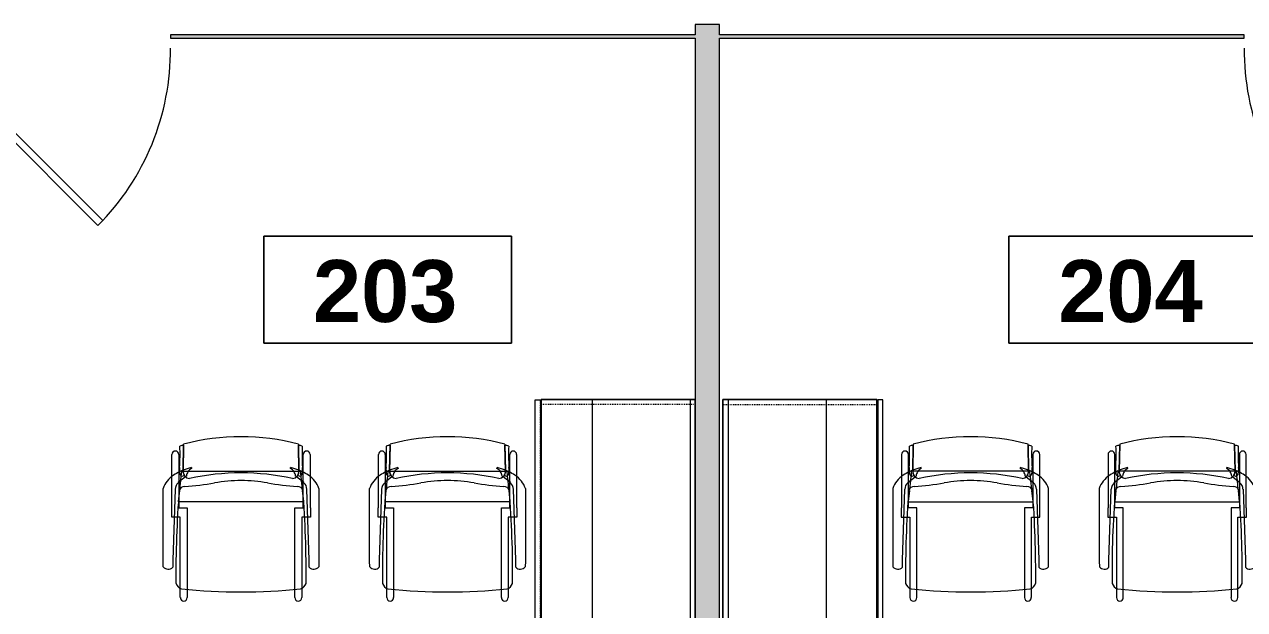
# Model space of a CAD drawing. Header units: inches. Extents: x 1180 to 3050, y -149 to 1363.
# Drawn here: x 1954.2 to 2131.5, y -33.2 to 51.7 of the extents above; entities that cross this region are included whole.
import ezdxf

# ---------------------------------------------------------------- set-up
doc = ezdxf.new("R2010")
doc.units = ezdxf.units.IN
doc.header["$MEASUREMENT"] = 0
doc.linetypes.add('Dash', pattern=[0.25, 0.125, -0.125])
for name, color, linetype, lineweight in [('A-AREA-IDEN', 2, 'Continuous', 9), ('A-DOOR', 31, 'Continuous', 13), ('A-WALL-PATT', 111, 'Continuous', 13), ('I-FURN', 30, 'Continuous', 9), ('I-FURN-PNLS', 30, 'Dash', 9), ('I-WALL', 2, 'Continuous', 13)]:
    doc.layers.add(name, color=color, linetype=linetype, lineweight=lineweight)
doc.styles.add('Swis721 Lt BT_B_1', font='', dxfattribs={"height": 9})
doc.styles.get('Swis721 Lt BT_B_1').set_extended_font_data('Swis721 Lt BT', bold=True)

# ---------------------------------------------------------------- blocks, each defined once
blk = doc.blocks.new('Door - Glass Single - Patch - Short Handle-6515139-FIRST FLOOR POWER _ SIGNAL')
at = {"layer": 'A-DOOR', "color": 8, "lineweight": 20}
for p, q in [((-8.16, -26.75), (17.29, -1.29)), ((17.29, -1.29), (18, -2)), ((18, -2), (-7.46, -27.46)), ((-7.46, -27.46), (-8.16, -26.75))]:
    blk.add_line(p, q, dxfattribs=at)
at = {"layer": 'A-DOOR', "lineweight": 9}
blk.add_arc((18, -2), 36, 179.5, 225, dxfattribs=at)
blk = doc.blocks.new('Door - Glass Single - Patch - Short Handle-6523773-FIRST FLOOR POWER _ SIGNAL')
at = {"layer": 'A-DOOR', "color": 8, "lineweight": 20}
for p, q in [((-7.46, 27.46), (-8.16, 26.75)), ((-8.16, 26.75), (17.29, 1.29)), ((18, 2), (-7.46, 27.46)), ((17.29, 1.29), (18, 2))]:
    blk.add_line(p, q, dxfattribs=at)
at = {"layer": 'A-DOOR', "lineweight": 9}
blk.add_arc((18, 2), 36, 135, 180.5, dxfattribs=at)
blk = doc.blocks.new('F - EXECUTIVE DESK 2 - F - EXECUTIVE DESK 2-V17-FIRST FLOOR POWER _ SIGNAL')
at = {"layer": 'I-FURN-PNLS', "linetype": 'Continuous'}
for p, q in [((0, 36), (15, 36)), ((0, 0), (0, 36)), ((0, 36), (0, 0)), ((15, 36), (0, 36)), ((0, 36), (15, 36)), ((0, 0), (0, 36)), ((0.75, 36), (0.75, 0)), ((15, 36), (22.38, 36)), ((22.38, 36), (15, 36)), ((15, 36), (15, 0)), ((22.38, 36), (22.38, 0)), ((22.38, 0), (22.38, 36)), ((22.5, 35.94), (22.5, 0.06)), ((23.25, 35.94), (22.5, 35.94)), ((23.25, 0.06), (23.25, 35.94))]:
    blk.add_line(p, q, dxfattribs=at)
at = {"layer": 'I-FURN-PNLS'}
for p, q in [((0, 0), (0, 36)), ((22.38, 0), (22.38, 36)), ((22.5, 0.06), (22.5, 35.94)), ((0, 35.25), (15, 35.25)), ((15, 35.25), (22.38, 35.25))]:
    blk.add_line(p, q, dxfattribs=at)
blk = doc.blocks.new('F-Haworth_Chair_X99-Seminar - X99 Seminar Chair with Glides-V18-FIRST FLOOR POWER _ SIGNAL')
at = {"layer": 'I-FURN'}
for p, q in [((-8.34, 11.52), (-8.42, 7.57)), ((-8.42, 7.57), (-8.34, 11.37)), ((8.42, 7.57), (8.34, 11.52)), ((8.34, 11.37), (8.42, 7.57)), ((-10.04, 10.02), (-10.04, 6.81)), ((-9.04, 7.4), (-9.04, 10.02)), ((9.04, 10.02), (9.04, 7.4)), ((10.04, 6.81), (10.04, 10.02)), ((-9.04, 5.99), (-9.04, 7.4)), ((-8.62, 7.42), (-8.66, 7.04)), ((-8.6, 7.6), (-8.62, 7.43)), ((-8.49, 7.6), (-8.56, 7.6)), ((-7.65, 7.6), (-8.4, 7.6)), ((7.65, 7.6), (-7.65, 7.6)), ((-7.18, 7.99), (-7.21, 8.13)), ((7.21, 8.13), (7.18, 7.99)), ((8.09, 7.6), (7.65, 7.6)), ((8.4, 7.6), (8.12, 7.6)), ((8.56, 7.6), (8.49, 7.6)), ((8.62, 7.43), (8.6, 7.6)), ((8.66, 7.04), (8.62, 7.42)), ((9.04, 7.4), (9.04, 5.99)), ((-10.04, 6.81), (-10.04, 5)), ((-9.13, 5.92), (-8.07, 6.77)), ((-9.04, 3.62), (-9.04, 5.99)), ((-8.75, 6.22), (-8.88, 4.99)), ((-8.68, 6.87), (-8.75, 6.22)), ((-8.66, 7.03), (-8.68, 6.87)), ((-8.61, 6.81), (-8.23, 6.95)), ((-8.03, 6.81), (-7.98, 6.85)), ((7.95, 6.87), (8.03, 6.81)), ((8.07, 6.77), (9.13, 5.92)), ((8.23, 6.95), (8.61, 6.81)), ((8.68, 6.87), (8.66, 7.03)), ((8.75, 6.22), (8.68, 6.87)), ((8.88, 4.99), (8.75, 6.22)), ((9.04, 5.99), (9.04, 3.62)), ((10.04, 5), (10.04, 6.81)), ((-11.32, 5.06), (-11.32, -5.48)), ((-10.04, 4.99), (-10.04, 2.27)), ((-9.92, -5.36), (-9.57, 4.97)), ((-8.9, 4.8), (-9.07, 3.2)), ((-9.04, 3.43), (-9.04, 3.62)), ((-8.88, 4.99), (-8.89, 4.91)), ((8.89, 4.91), (8.88, 4.99)), ((9.07, 3.2), (8.9, 4.8)), ((9.04, 3.62), (9.04, 3.43)), ((9.57, 4.97), (9.92, -5.36)), ((10.04, 2.27), (10.04, 4.99)), ((11.32, -5.48), (11.32, 5.06)), ((-10.04, 2.27), (-10.07, 2.27)), ((-10.07, 2.27), (-10.07, 0.89)), ((-9.07, 3.2), (-9.07, 3.12)), ((-9.07, 3.12), (9.07, 3.12)), ((-9.04, 3.12), (-9.04, 3.43)), ((-9.04, 2.27), (-9.04, 3.12)), ((-7.83, 2.27), (-9.04, 2.27)), ((-7.83, -9.57), (-7.83, 2.27)), ((9.04, 2.27), (7.83, 2.27)), ((7.83, 2.27), (7.83, -9.57)), ((9.04, 3.43), (9.04, 3.12)), ((9.04, 3.12), (9.04, 2.27)), ((9.07, 3.12), (9.07, 3.2)), ((10.07, 2.27), (10.04, 2.27)), ((10.07, 0.89), (10.07, 2.27)), ((-10.07, 0.89), (-9.71, 0.89)), ((-9.71, 0.89), (-9.2, 0.89)), ((-9.2, 0.89), (-8.82, 0.89)), ((-8.82, 0.89), (-8.82, -9.44)), ((8.82, 0.89), (9.2, 0.89)), ((8.82, -9.44), (8.82, 0.89)), ((9.2, 0.89), (9.71, 0.89)), ((9.71, 0.89), (10.07, 0.89)), ((-11.32, -5.48), (-11.3, -6.32)), ((-9.92, -6.36), (-9.92, -5.36)), ((9.92, -5.36), (9.92, -6.36)), ((11.3, -6.32), (11.32, -5.48)), ((-8.82, -9.44), (-8.82, -10.78)), ((-7.83, -10.78), (-7.83, -9.57)), ((7.83, -9.57), (7.83, -10.78)), ((8.82, -10.78), (8.82, -9.44))]:
    blk.add_line(p, q, dxfattribs=at)
for centre, radius, start, end in [((0, -20.29), 32.89, 75.3075, 104.696), ((-36.06, 10.03), 27.2, 355.9857, 2.5118), ((0, -20.73), 33.17, 104.5766, 105.5522), ((0, -20.73), 33.17, 74.4478, 75.4234), ((36.06, 10.03), 27.2, 177.4882, 184.0143), ((-9.54, 10.02), 0.498, 360, 180), ((9.54, 10.02), 0.498, 360, 180), ((-4.71, -1.15), 9.61, 116.0036, 121.9522), ((-5.2, 7.86), 3.74, 175.9857, 189.9064), ((-4.71, -1.15), 9.61, 113.5094, 116.0036), ((-8.28, 7.33), 0.613, 189.9064, 237.4573), ((-4.71, -1.15), 9.61, 112.927, 113.3607), ((-4.71, -1.15), 9.61, 105.0666, 112.7369), ((-7.37, 7.55), 1.05, 178.8214, 214.7998), ((-7.37, 7.55), 1.05, 178.8214, 264.0446), ((-6.55, 6.76), 1.38, 160.4467, 174.9122), ((-6.55, 6.76), 1.38, 147.5752, 160.4467), ((-6.55, 6.76), 1.38, 131.5158, 145.9813), ((0, -26.49), 33.83, 77.2285, 102.7715), ((-6.55, 6.76), 1.38, 117.0503, 131.5158), ((6.55, 6.76), 1.38, 48.4842, 62.9497), ((4.71, -1.15), 9.61, 67.2631, 74.9334), ((6.55, 6.76), 1.38, 34.0187, 48.4842), ((7.37, 7.55), 1.05, 275.9554, 1.1786), ((6.55, 6.76), 1.38, 19.5533, 32.4248), ((6.55, 6.76), 1.38, 5.0878, 19.5533), ((7.37, 7.55), 1.05, 325.2002, 1.1786), ((4.71, -1.15), 9.61, 66.6393, 67.073), ((4.71, -1.15), 9.61, 63.9964, 66.4906), ((8.28, 7.33), 0.613, 302.5427, 350.0936), ((5.2, 7.86), 3.74, 350.0936, 4.0143), ((4.71, -1.15), 9.61, 58.0478, 63.9964), ((-7.87, 3.92), 3.63, 121.9522, 161.8211), ((-8.18, 4.9), 1.39, 132.8922, 177.1987), ((-8.24, 4.59), 0.763, 84.2338, 165.7662), ((-11.32, 48.08), 42.84, 274.2301, 280.0233), ((0, -15.97), 22.19, 79.9767, 100.0233), ((11.32, 48.08), 42.84, 259.9767, 265.7699), ((8.24, 4.59), 0.763, 14.2338, 95.7662), ((8.18, 4.9), 1.39, 2.8013, 47.1078), ((7.87, 3.92), 3.63, 18.1789, 58.0478), ((144.06, -7.32), 153.52, 175.4787, 180.5251), ((-144.06, -7.32), 153.52, 359.4749, 4.5213), ((-10.58, -5.68), 0.956, 221.8901, 314.1099), ((10.58, -5.68), 0.956, 225.8901, 318.1099), ((-8.21, -8.28), 1.31, 200.0433, 249.9567), ((8.21, -8.28), 1.31, 290.0433, 339.9567), ((0, 75.01), 84.96, 264.1475, 275.8525), ((-8.32, -10.78), 0.495, 180, 360), ((8.32, -10.78), 0.495, 180, 360)]:
    blk.add_arc(centre, radius, start, end, dxfattribs=at)
blk = doc.blocks.new('F-Haworth_Chair_X99-Seminar - X99 Seminar Chair with Glides-V19-FIRST FLOOR POWER _ SIGNAL')
at = {"layer": 'I-FURN'}
for p, q in [((-8.34, 11.52), (-8.42, 7.57)), ((-8.42, 7.57), (-8.34, 11.37)), ((8.42, 7.57), (8.34, 11.52)), ((8.34, 11.37), (8.42, 7.57)), ((-10.04, 10.02), (-10.04, 6.81)), ((-9.04, 7.4), (-9.04, 10.02)), ((9.04, 10.02), (9.04, 7.4)), ((10.04, 6.81), (10.04, 10.02)), ((-9.04, 5.99), (-9.04, 7.4)), ((-8.62, 7.42), (-8.66, 7.04)), ((-8.6, 7.6), (-8.62, 7.43)), ((-8.49, 7.6), (-8.56, 7.6)), ((-7.65, 7.6), (-8.4, 7.6)), ((7.65, 7.6), (-7.65, 7.6)), ((-7.18, 7.99), (-7.21, 8.13)), ((7.21, 8.13), (7.18, 7.99)), ((8.4, 7.6), (7.65, 7.6)), ((8.56, 7.6), (8.49, 7.6)), ((8.62, 7.43), (8.6, 7.6)), ((8.66, 7.04), (8.62, 7.42)), ((9.04, 7.4), (9.04, 5.99)), ((-10.04, 6.81), (-10.04, 5)), ((-9.13, 5.92), (-8.07, 6.77)), ((-9.04, 3.62), (-9.04, 5.99)), ((-8.75, 6.22), (-8.88, 4.99)), ((-8.68, 6.87), (-8.75, 6.22)), ((-8.66, 7.03), (-8.68, 6.87)), ((-8.61, 6.81), (-8.23, 6.95)), ((-8.03, 6.81), (-7.95, 6.87)), ((7.95, 6.87), (8.03, 6.81)), ((8.07, 6.77), (9.13, 5.92)), ((8.23, 6.95), (8.61, 6.81)), ((8.68, 6.87), (8.66, 7.03)), ((8.75, 6.22), (8.68, 6.87)), ((8.88, 4.99), (8.75, 6.22)), ((9.04, 5.99), (9.04, 3.62)), ((10.04, 5), (10.04, 6.81)), ((-11.32, 5.06), (-11.32, -5.48)), ((-10.04, 4.99), (-10.04, 2.27)), ((-9.92, -5.36), (-9.57, 4.97)), ((-8.9, 4.8), (-9.07, 3.2)), ((-9.04, 3.43), (-9.04, 3.62)), ((-8.88, 4.99), (-8.89, 4.91)), ((8.89, 4.91), (8.88, 4.99)), ((9.07, 3.2), (8.9, 4.8)), ((9.04, 3.62), (9.04, 3.43)), ((9.57, 4.97), (9.92, -5.36)), ((10.04, 2.27), (10.04, 4.99)), ((11.32, -5.48), (11.32, 5.06)), ((-10.04, 2.27), (-10.07, 2.27)), ((-10.07, 2.27), (-10.07, 0.89)), ((-9.07, 3.2), (-9.07, 3.12)), ((-9.07, 3.12), (9.07, 3.12)), ((-9.04, 3.12), (-9.04, 3.43)), ((-9.04, 2.27), (-9.04, 3.12)), ((-7.83, 2.27), (-9.04, 2.27)), ((-7.83, -9.57), (-7.83, 2.27)), ((9.04, 2.27), (7.83, 2.27)), ((7.83, 2.27), (7.83, -9.57)), ((9.04, 3.43), (9.04, 3.12)), ((9.04, 3.12), (9.04, 2.27)), ((9.07, 3.12), (9.07, 3.2)), ((10.07, 2.27), (10.04, 2.27)), ((10.07, 0.89), (10.07, 2.27)), ((-10.07, 0.89), (-9.71, 0.89)), ((-9.71, 0.89), (-9.2, 0.89)), ((-9.2, 0.89), (-8.82, 0.89)), ((-8.82, 0.89), (-8.82, -9.44)), ((8.82, 0.89), (9.2, 0.89)), ((8.82, -9.44), (8.82, 0.89)), ((9.2, 0.89), (9.71, 0.89)), ((9.71, 0.89), (10.07, 0.89)), ((-11.32, -5.48), (-11.3, -6.32)), ((-9.92, -6.36), (-9.92, -5.36)), ((9.92, -5.36), (9.92, -6.36)), ((11.3, -6.32), (11.32, -5.48)), ((-8.82, -9.44), (-8.82, -10.78)), ((-7.83, -10.78), (-7.83, -9.57)), ((7.83, -9.57), (7.83, -10.78)), ((8.82, -10.78), (8.82, -9.44))]:
    blk.add_line(p, q, dxfattribs=at)
for centre, radius, start, end in [((0, -20.29), 32.89, 75.3075, 104.696), ((-36.06, 10.03), 27.2, 355.9857, 2.5118), ((0, -20.73), 33.17, 104.5766, 105.5522), ((0, -20.73), 33.17, 74.4478, 75.4234), ((36.06, 10.03), 27.2, 177.4882, 184.0143), ((-9.54, 10.02), 0.498, 360, 180), ((9.54, 10.02), 0.498, 360, 180), ((-4.71, -1.15), 9.61, 116.0036, 121.9522), ((-5.2, 7.86), 3.74, 175.9857, 189.9064), ((-4.71, -1.15), 9.61, 113.5094, 116.0036), ((-8.28, 7.33), 0.613, 189.9064, 237.4573), ((-4.71, -1.15), 9.61, 112.927, 113.3607), ((-4.71, -1.15), 9.61, 105.0666, 112.7369), ((-7.37, 7.55), 1.05, 178.8214, 214.7998), ((-7.37, 7.55), 1.05, 178.8214, 264.0446), ((-6.55, 6.76), 1.38, 160.4467, 174.9122), ((-6.55, 6.76), 1.38, 147.5752, 160.4467), ((-6.55, 6.76), 1.38, 131.5158, 145.9813), ((0, -26.49), 33.83, 77.2285, 102.7715), ((-6.55, 6.76), 1.38, 117.0503, 131.5158), ((6.55, 6.76), 1.38, 34.0187, 62.9497), ((4.71, -1.15), 9.61, 67.2631, 74.9334), ((7.37, 7.55), 1.05, 275.9554, 1.1786), ((6.55, 6.76), 1.38, 5.0878, 32.4248), ((7.37, 7.55), 1.05, 325.2002, 1.1786), ((4.71, -1.15), 9.61, 66.6393, 67.073), ((4.71, -1.15), 9.61, 63.9964, 66.4906), ((8.28, 7.33), 0.613, 302.5427, 350.0936), ((5.2, 7.86), 3.74, 350.0936, 4.0143), ((4.71, -1.15), 9.61, 58.0478, 63.9964), ((-7.87, 3.92), 3.63, 121.9522, 161.8211), ((-8.18, 4.9), 1.39, 132.8922, 177.1987), ((-8.24, 4.59), 0.763, 84.2338, 165.7662), ((-11.32, 48.08), 42.84, 274.2301, 280.0233), ((0, -15.97), 22.19, 79.9767, 100.0233), ((11.32, 48.08), 42.84, 259.9767, 265.7699), ((8.24, 4.59), 0.763, 14.2338, 95.7662), ((8.18, 4.9), 1.39, 2.8013, 47.1078), ((7.87, 3.92), 3.63, 18.1789, 58.0478), ((144.06, -7.32), 153.52, 175.4787, 180.5251), ((-144.06, -7.32), 153.52, 359.4749, 4.5213), ((-10.58, -5.68), 0.956, 221.8901, 314.1099), ((10.58, -5.68), 0.956, 225.8901, 318.1099), ((-8.21, -8.28), 1.31, 200.0433, 249.9567), ((8.21, -8.28), 1.31, 290.0433, 339.9567), ((0, 75.01), 84.96, 264.1475, 275.8525), ((-8.32, -10.78), 0.495, 180, 360), ((8.32, -10.78), 0.495, 180, 360)]:
    blk.add_arc(centre, radius, start, end, dxfattribs=at)
blk = doc.blocks.new('F - EXECUTIVE DESK 2 - F - EXECUTIVE DESK 2-V20-FIRST FLOOR POWER _ SIGNAL')
at = {"layer": 'I-FURN-PNLS'}
for p, q in [((22.38, 0), (22.38, -36)), ((0, 0), (0, -36)), ((22.5, -0.06), (22.5, -35.94)), ((0, -35.25), (15, -35.25)), ((15, -35.25), (22.38, -35.25))]:
    blk.add_line(p, q, dxfattribs=at)
at = {"layer": 'I-FURN-PNLS', "linetype": 'Continuous'}
for p, q in [((0, 0), (0, -18.53)), ((0, -18.53), (0, 0)), ((0, 0), (0, -36)), ((0.75, -36), (0.75, 0)), ((15, -36), (15, 0)), ((22.38, -36), (22.38, 0)), ((22.38, 0), (22.38, -36)), ((22.5, -35.94), (22.5, -0.06)), ((23.25, -0.06), (23.25, -35.94)), ((0, -36), (15, -36)), ((15, -36), (0, -36)), ((0, -36), (15, -36)), ((15, -36), (22.38, -36)), ((22.38, -36), (15, -36)), ((23.25, -35.94), (22.5, -35.94))]:
    blk.add_line(p, q, dxfattribs=at)
blk = doc.blocks.new('F-Haworth_Chair_X99-Seminar - X99 Seminar Chair with Glides-V21-FIRST FLOOR POWER _ SIGNAL')
at = {"layer": 'I-FURN'}
for p, q in [((-8.82, 9.44), (-8.82, 10.78)), ((-7.83, 10.78), (-7.83, 9.57)), ((7.83, 9.57), (7.83, 10.78)), ((8.82, 10.78), (8.82, 9.44)), ((-8.82, -0.89), (-8.82, 9.44)), ((-7.83, 9.57), (-7.83, -2.27)), ((7.83, -2.27), (7.83, 9.57)), ((8.82, 9.44), (8.82, -0.89)), ((-11.32, 5.48), (-11.3, 6.32)), ((-11.32, -5.06), (-11.32, 5.48)), ((-9.92, 6.36), (-9.92, 5.36)), ((-9.92, 5.36), (-9.57, -4.97)), ((9.57, -4.97), (9.92, 5.36)), ((9.92, 5.36), (9.92, 6.36)), ((11.3, 6.32), (11.32, 5.48)), ((11.32, 5.48), (11.32, -5.06)), ((-10.07, -0.89), (-9.71, -0.89)), ((-10.07, -2.27), (-10.07, -0.89)), ((-9.71, -0.89), (-9.2, -0.89)), ((-9.2, -0.89), (-8.82, -0.89)), ((8.82, -0.89), (9.2, -0.89)), ((9.2, -0.89), (9.71, -0.89)), ((9.71, -0.89), (10.07, -0.89)), ((10.07, -0.89), (10.07, -2.27)), ((-10.04, -2.27), (-10.07, -2.27)), ((-10.04, -4.99), (-10.04, -2.27)), ((-9.07, -3.12), (9.07, -3.12)), ((-9.07, -3.2), (-9.07, -3.12)), ((-8.9, -4.8), (-9.07, -3.2)), ((-9.04, -2.27), (-9.04, -3.12)), ((-7.83, -2.27), (-9.04, -2.27)), ((-9.04, -3.12), (-9.04, -3.43)), ((-9.04, -3.43), (-9.04, -3.62)), ((9.04, -2.27), (7.83, -2.27)), ((9.07, -3.2), (8.9, -4.8)), ((9.04, -3.12), (9.04, -2.27)), ((9.04, -3.43), (9.04, -3.12)), ((9.04, -3.62), (9.04, -3.43)), ((9.07, -3.12), (9.07, -3.2)), ((10.04, -2.27), (10.04, -4.99)), ((10.07, -2.27), (10.04, -2.27)), ((-10.04, -6.81), (-10.04, -5)), ((-9.04, -3.62), (-9.04, -5.99)), ((-8.88, -4.99), (-8.89, -4.91)), ((-8.75, -6.22), (-8.88, -4.99)), ((8.88, -4.99), (8.75, -6.22)), ((8.89, -4.91), (8.88, -4.99)), ((9.04, -5.99), (9.04, -3.62)), ((10.04, -5), (10.04, -6.81)), ((-10.04, -10.02), (-10.04, -6.81)), ((-9.13, -5.92), (-8.07, -6.77)), ((-9.04, -5.99), (-9.04, -7.4)), ((-8.68, -6.87), (-8.75, -6.22)), ((-8.66, -7.03), (-8.68, -6.87)), ((-8.62, -7.42), (-8.66, -7.04)), ((-8.61, -6.81), (-8.23, -6.95)), ((-8.03, -6.81), (-7.95, -6.87)), ((7.95, -6.87), (8.03, -6.81)), ((8.07, -6.77), (9.13, -5.92)), ((8.23, -6.95), (8.61, -6.81)), ((8.68, -6.87), (8.62, -7.42)), ((8.75, -6.22), (8.68, -6.87)), ((9.04, -7.4), (9.04, -5.99)), ((10.04, -6.81), (10.04, -10.02)), ((-9.04, -7.4), (-9.04, -10.02)), ((-8.6, -7.6), (-8.62, -7.43)), ((-8.49, -7.6), (-8.56, -7.6)), ((-8.42, -7.57), (-8.34, -11.37)), ((-8.34, -11.52), (-8.42, -7.57)), ((-7.65, -7.6), (-8.4, -7.6)), ((7.65, -7.6), (-7.65, -7.6)), ((-7.18, -7.99), (-7.21, -8.13)), ((7.21, -8.13), (7.18, -7.99)), ((8.4, -7.6), (7.65, -7.6)), ((8.34, -11.37), (8.42, -7.57)), ((8.42, -7.57), (8.34, -11.52)), ((8.56, -7.6), (8.49, -7.6)), ((8.62, -7.43), (8.6, -7.6)), ((9.04, -10.02), (9.04, -7.4))]:
    blk.add_line(p, q, dxfattribs=at)
for centre, radius, start, end in [((-8.32, 10.78), 0.495, 0, 180), ((8.32, 10.78), 0.495, 0, 180), ((-8.21, 8.28), 1.31, 110.0433, 159.9567), ((0, -75.01), 84.96, 84.1475, 95.8525), ((8.21, 8.28), 1.31, 20.0433, 69.9567), ((144.06, 7.32), 153.52, 179.4749, 184.5213), ((-144.06, 7.32), 153.52, 355.4787, 0.5251), ((-10.58, 5.68), 0.956, 45.8901, 138.1099), ((10.58, 5.68), 0.956, 41.8901, 134.1099), ((-7.87, -3.92), 3.63, 198.1789, 238.0478), ((-8.18, -4.9), 1.39, 182.8013, 227.1078), ((-8.24, -4.59), 0.763, 194.2338, 275.7662), ((8.24, -4.59), 0.763, 264.2338, 345.7662), ((8.18, -4.9), 1.39, 312.8922, 357.1987), ((7.87, -3.92), 3.63, 301.9522, 341.8211), ((-4.71, 1.15), 9.61, 238.0478, 243.9964), ((-8.28, -7.33), 0.613, 122.5427, 170.0936), ((-7.37, -7.55), 1.05, 95.9554, 181.1786), ((-7.37, -7.55), 1.05, 145.2002, 181.1786), ((-11.32, -48.08), 42.84, 79.9767, 85.7699), ((-6.55, -6.76), 1.38, 185.0878, 199.5533), ((0, 26.49), 33.83, 257.2285, 282.7715), ((0, 15.97), 22.19, 259.9767, 280.0233), ((11.32, -48.08), 42.84, 94.2301, 100.0233), ((7.37, -7.55), 1.05, 358.8214, 84.0446), ((6.55, -6.76), 1.38, 327.5752, 354.9122), ((7.37, -7.55), 1.05, 358.8214, 34.7998), ((8.28, -7.33), 0.613, 9.9064, 57.4573), ((4.71, 1.15), 9.61, 296.0036, 301.9522), ((-5.2, -7.86), 3.74, 170.0936, 184.0143), ((-36.06, -10.03), 27.2, 357.4882, 4.0143), ((-4.71, 1.15), 9.61, 243.9964, 246.4906), ((-4.71, 1.15), 9.61, 246.6393, 247.073), ((-4.71, 1.15), 9.61, 247.2631, 254.9334), ((-6.55, -6.76), 1.38, 199.5533, 212.4248), ((-6.55, -6.76), 1.38, 214.0187, 242.9497), ((6.55, -6.76), 1.38, 297.0503, 325.9813), ((4.71, 1.15), 9.61, 285.0666, 292.7369), ((4.71, 1.15), 9.61, 292.927, 293.3607), ((4.71, 1.15), 9.61, 293.5094, 296.0036), ((36.06, -10.03), 27.2, 175.9857, 182.5118), ((5.2, -7.86), 3.74, 355.9857, 9.9064), ((-9.54, -10.02), 0.498, 180, 0), ((9.54, -10.02), 0.498, 180, 0), ((0, 20.73), 33.17, 254.4478, 255.4234), ((0, 20.29), 32.89, 255.304, 284.6925), ((0, 20.73), 33.17, 284.5766, 285.5522)]:
    blk.add_arc(centre, radius, start, end, dxfattribs=at)
blk = doc.blocks.new('F-Haworth_Chair_X99-Seminar - X99 Seminar Chair with Glides-V22-FIRST FLOOR POWER _ SIGNAL')
at = {"layer": 'I-FURN'}
for p, q in [((-8.82, 9.44), (-8.82, 10.78)), ((-7.83, 10.78), (-7.83, 9.57)), ((7.83, 9.57), (7.83, 10.78)), ((8.82, 10.78), (8.82, 9.44)), ((-8.82, -0.89), (-8.82, 9.44)), ((-7.83, 9.57), (-7.83, -2.27)), ((7.83, -2.27), (7.83, 9.57)), ((8.82, 9.44), (8.82, -0.89)), ((-11.32, 5.48), (-11.3, 6.32)), ((-11.32, -5.06), (-11.32, 5.48)), ((-9.92, 6.36), (-9.92, 5.36)), ((-9.92, 5.36), (-9.57, -4.97)), ((9.57, -4.97), (9.92, 5.36)), ((9.92, 5.36), (9.92, 6.36)), ((11.3, 6.32), (11.32, 5.48)), ((11.32, 5.48), (11.32, -5.06)), ((-10.07, -0.89), (-9.71, -0.89)), ((-10.07, -2.27), (-10.07, -0.89)), ((-9.71, -0.89), (-9.2, -0.89)), ((-9.2, -0.89), (-8.82, -0.89)), ((8.82, -0.89), (9.2, -0.89)), ((9.2, -0.89), (9.71, -0.89)), ((9.71, -0.89), (10.07, -0.89)), ((10.07, -0.89), (10.07, -2.27)), ((-10.04, -2.27), (-10.07, -2.27)), ((-10.04, -4.99), (-10.04, -2.27)), ((-9.07, -3.12), (9.07, -3.12)), ((-9.07, -3.2), (-9.07, -3.12)), ((-8.9, -4.8), (-9.07, -3.2)), ((-9.04, -2.27), (-9.04, -3.12)), ((-7.83, -2.27), (-9.04, -2.27)), ((-9.04, -3.12), (-9.04, -3.43)), ((-9.04, -3.43), (-9.04, -3.62)), ((9.04, -2.27), (7.83, -2.27)), ((9.07, -3.2), (8.9, -4.8)), ((9.04, -3.12), (9.04, -2.27)), ((9.04, -3.43), (9.04, -3.12)), ((9.04, -3.62), (9.04, -3.43)), ((9.07, -3.12), (9.07, -3.2)), ((10.04, -2.27), (10.04, -4.99)), ((10.07, -2.27), (10.04, -2.27)), ((-10.04, -6.81), (-10.04, -5)), ((-9.04, -3.62), (-9.04, -5.99)), ((-8.88, -4.99), (-8.89, -4.91)), ((-8.75, -6.22), (-8.88, -4.99)), ((8.88, -4.99), (8.75, -6.22)), ((8.89, -4.91), (8.88, -4.99)), ((9.04, -5.99), (9.04, -3.62)), ((10.04, -5), (10.04, -6.81)), ((-10.04, -10.02), (-10.04, -6.81)), ((-9.13, -5.92), (-8.07, -6.77)), ((-9.04, -5.99), (-9.04, -7.4)), ((-8.68, -6.87), (-8.75, -6.22)), ((-8.66, -7.03), (-8.68, -6.87)), ((-8.62, -7.42), (-8.66, -7.04)), ((-8.61, -6.81), (-8.23, -6.95)), ((-8.03, -6.81), (-7.95, -6.87)), ((7.95, -6.87), (8.03, -6.81)), ((8.07, -6.77), (9.13, -5.92)), ((8.23, -6.95), (8.61, -6.81)), ((8.66, -7.04), (8.62, -7.42)), ((8.68, -6.87), (8.66, -7.03)), ((8.75, -6.22), (8.68, -6.87)), ((9.04, -7.4), (9.04, -5.99)), ((10.04, -6.81), (10.04, -10.02)), ((-9.04, -7.4), (-9.04, -10.02)), ((-8.6, -7.6), (-8.62, -7.43)), ((-8.49, -7.6), (-8.56, -7.6)), ((-8.42, -7.57), (-8.34, -11.37)), ((-8.34, -11.52), (-8.42, -7.57)), ((-7.65, -7.6), (-8.4, -7.6)), ((7.65, -7.6), (-7.65, -7.6)), ((-7.18, -7.99), (-7.21, -8.13)), ((7.21, -8.13), (7.18, -7.99)), ((8.4, -7.6), (7.65, -7.6)), ((8.34, -11.37), (8.42, -7.57)), ((8.42, -7.57), (8.34, -11.52)), ((8.56, -7.6), (8.49, -7.6)), ((8.62, -7.43), (8.6, -7.6)), ((9.04, -10.02), (9.04, -7.4))]:
    blk.add_line(p, q, dxfattribs=at)
for centre, radius, start, end in [((-8.32, 10.78), 0.495, 0, 180), ((8.32, 10.78), 0.495, 0, 180), ((-8.21, 8.28), 1.31, 110.0433, 159.9567), ((0, -75.01), 84.96, 84.1475, 95.8525), ((8.21, 8.28), 1.31, 20.0433, 69.9567), ((144.06, 7.32), 153.52, 179.4749, 184.5213), ((-144.06, 7.32), 153.52, 355.4787, 0.5251), ((-10.58, 5.68), 0.956, 45.8901, 138.1099), ((10.58, 5.68), 0.956, 41.8901, 134.1099), ((-7.87, -3.92), 3.63, 198.1789, 238.0478), ((-8.18, -4.9), 1.39, 182.8013, 227.1078), ((-8.24, -4.59), 0.763, 194.2338, 275.7662), ((8.24, -4.59), 0.763, 264.2338, 345.7662), ((8.18, -4.9), 1.39, 312.8922, 357.1987), ((7.87, -3.92), 3.63, 301.9522, 341.8211), ((-4.71, 1.15), 9.61, 238.0478, 243.9964), ((-8.28, -7.33), 0.613, 122.5427, 170.0936), ((-7.37, -7.55), 1.05, 95.9554, 181.1786), ((-7.37, -7.55), 1.05, 145.2002, 181.1786), ((-11.32, -48.08), 42.84, 79.9767, 85.7699), ((-6.55, -6.76), 1.38, 185.0878, 212.4248), ((0, 26.49), 33.83, 257.2285, 282.7715), ((0, 15.97), 22.19, 259.9767, 280.0233), ((11.32, -48.08), 42.84, 94.2301, 100.0233), ((7.37, -7.55), 1.05, 358.8214, 84.0446), ((6.55, -6.76), 1.38, 327.5752, 354.9122), ((7.37, -7.55), 1.05, 358.8214, 34.7998), ((8.28, -7.33), 0.613, 9.9064, 57.4573), ((4.71, 1.15), 9.61, 296.0036, 301.9522), ((-5.2, -7.86), 3.74, 170.0936, 184.0143), ((-36.06, -10.03), 27.2, 357.4882, 4.0143), ((-4.71, 1.15), 9.61, 243.9964, 246.4906), ((-4.71, 1.15), 9.61, 246.6393, 247.073), ((-4.71, 1.15), 9.61, 247.2631, 254.9334), ((-6.55, -6.76), 1.38, 214.0187, 228.4842), ((-6.55, -6.76), 1.38, 228.4842, 242.9497), ((6.55, -6.76), 1.38, 297.0503, 325.9813), ((4.71, 1.15), 9.61, 285.0666, 292.7369), ((4.71, 1.15), 9.61, 292.927, 293.3607), ((4.71, 1.15), 9.61, 293.5094, 296.0036), ((36.06, -10.03), 27.2, 175.9857, 182.5118), ((5.2, -7.86), 3.74, 355.9857, 9.9064), ((-9.54, -10.02), 0.498, 180, 0), ((9.54, -10.02), 0.498, 180, 0), ((0, 20.73), 33.17, 254.4478, 255.4234), ((0, 20.29), 32.89, 255.304, 284.6925), ((0, 20.73), 33.17, 284.5766, 285.5522)]:
    blk.add_arc(centre, radius, start, end, dxfattribs=at)
blk = doc.blocks.new('Room Tag - Number Only-4120135-FIRST FLOOR POWER _ SIGNAL')
at = {"layer": 'A-AREA-IDEN'}
for p, q in [((-0.1881, -0.1636), (-0.1881, -0.0018)), ((-0.1881, -0.0018), (0.1869, -0.0018)), ((0.1869, -0.0018), (-0.1881, -0.0018)), ((-0.1881, -0.0018), (-0.1881, -0.1636)), ((0.1869, -0.0018), (0.1869, -0.1636)), ((0.1869, -0.1636), (0.1869, -0.0018)), ((0.1869, -0.1636), (-0.1881, -0.1636)), ((-0.1881, -0.1636), (0.1869, -0.1636))]:
    blk.add_line(p, q, dxfattribs=at)

msp = doc.modelspace()

# ---------------------------------------------------------------- hatches: boundary and pattern name
at = {"layer": 'A-WALL-PATT', "lineweight": 9}
for points in [[(2055.17, -144.25), (2055.17, 51.75), (2051.67, 51.75), (2051.67, -144.25)], [(1975.42, 49.75), (2051.67, 49.75), (2051.67, 50.25), (1975.42, 50.25)], [(2113.69, 49.75), (2131.42, 49.75), (2131.42, 50.25), (2055.17, 50.25), (2055.17, 49.75)]]:
    msp.add_hatch(color=7, dxfattribs=at).paths.add_polyline_path(points, flags=0)

# ---------------------------------------------------------------- linework, layer by layer
at = {"layer": 'I-WALL', "color": 8, "lineweight": 20}
for p, q in [((2055.17, 51.75), (2051.67, 51.75)), ((2051.67, 51.75), (2051.67, 50.25)), ((2055.17, 50.25), (2055.17, 51.75)), ((2051.67, 50.25), (1975.42, 50.25)), ((1975.42, 50.25), (1975.42, 49.75)), ((1975.42, 49.75), (2051.67, 49.75)), ((2051.67, 49.75), (2051.67, -144.25)), ((2131.42, 50.25), (2055.17, 50.25)), ((2055.17, -144.25), (2055.17, 49.75)), ((2055.17, 49.75), (2131.42, 49.75)), ((2131.42, 49.75), (2131.42, 50.25))]:
    msp.add_line(p, q, dxfattribs=at)

# ---------------------------------------------------------------- block references
at = {"layer": 'A-AREA-IDEN', "xscale": 95.99999999999994, "yscale": 95.99999999999994, "zscale": 95.99999999999994}
for p in [(2007.02, 21.14), (2115.3, 21.14)]:
    msp.add_blockref('Room Tag - Number Only-4120135-FIRST FLOOR POWER _ SIGNAL', p, dxfattribs=at)
at = {"layer": 'A-DOOR', "rotation": 180}
msp.add_blockref('Door - Glass Single - Patch - Short Handle-6523773-FIRST FLOOR POWER _ SIGNAL', (1957.42, 50), dxfattribs=at)
at = {"layer": 'A-DOOR'}
msp.add_blockref('Door - Glass Single - Patch - Short Handle-6515139-FIRST FLOOR POWER _ SIGNAL', (2149.42, 50), dxfattribs=at)
at = {"layer": 'I-FURN', "rotation": 180}
for name, p in [('F - EXECUTIVE DESK 2 - F - EXECUTIVE DESK 2-V20-FIRST FLOOR POWER _ SIGNAL', (2051.67, -38.73)), ('F-Haworth_Chair_X99-Seminar - X99 Seminar Chair with Glides-V21-FIRST FLOOR POWER _ SIGNAL', (1985.67, -20.73)), ('F-Haworth_Chair_X99-Seminar - X99 Seminar Chair with Glides-V22-FIRST FLOOR POWER _ SIGNAL', (2015.67, -20.73))]:
    msp.add_blockref(name, p, dxfattribs=at)
at = {"layer": 'I-FURN'}
for name, p in [('F - EXECUTIVE DESK 2 - F - EXECUTIVE DESK 2-V17-FIRST FLOOR POWER _ SIGNAL', (2055.67, -38.73)), ('F-Haworth_Chair_X99-Seminar - X99 Seminar Chair with Glides-V19-FIRST FLOOR POWER _ SIGNAL', (2091.67, -20.73)), ('F-Haworth_Chair_X99-Seminar - X99 Seminar Chair with Glides-V18-FIRST FLOOR POWER _ SIGNAL', (2121.67, -20.73))]:
    msp.add_blockref(name, p, dxfattribs=at)

# ---------------------------------------------------------------- texts
at = {"layer": 'A-AREA-IDEN', "char_height": 9, "width": 25.452, "attachment_point": 1, "style": 'Swis721 Lt BT_B_1'}
for s, insert in [('203', (1996.12, 17.52)), ('204', (2104.4, 17.52))]:
    msp.add_mtext(s, dxfattribs=dict(at, insert=insert))

doc.saveas('drawing.dxf')
